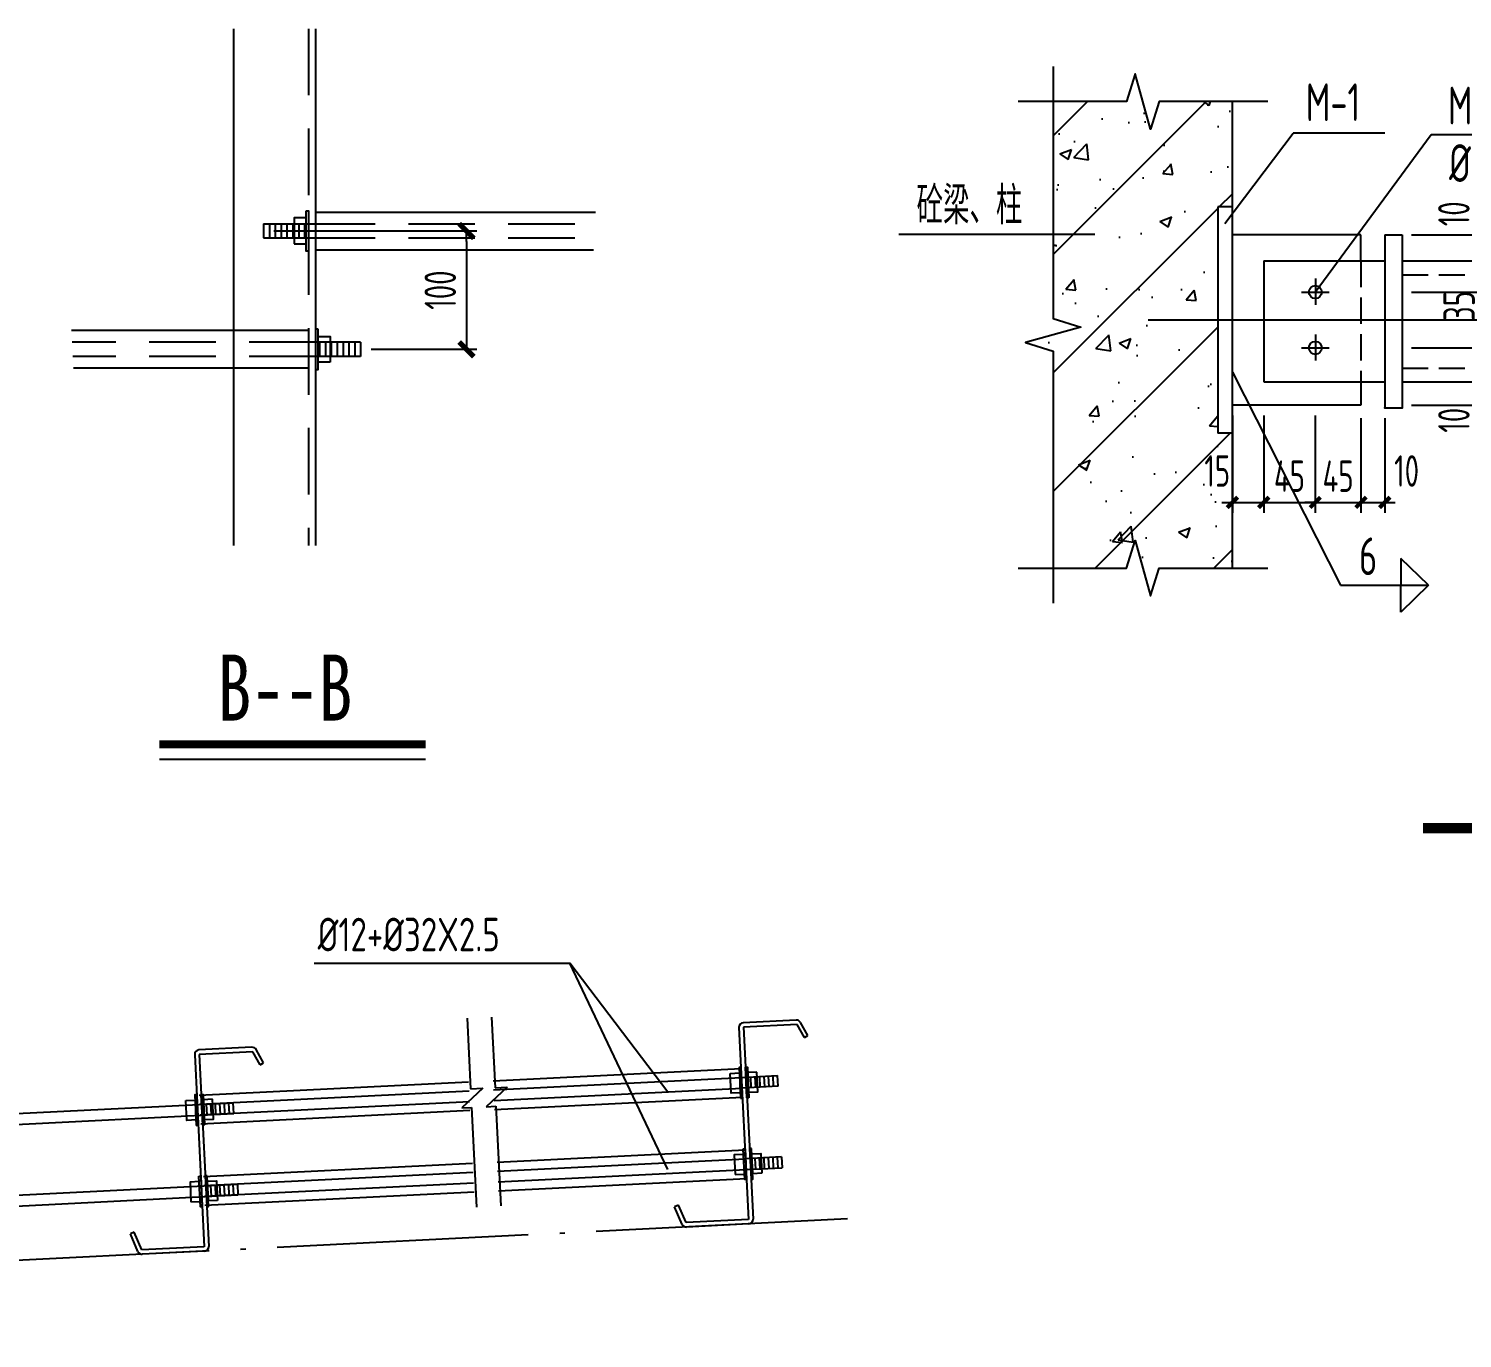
# Model space of a CAD drawing. Extents: x -2331248 to -1198620, y -977263 to -545844.
# Drawn here: x -1234612 to -1217511, y -740223 to -724601 of the extents above; entities that cross this region are included whole.
import ezdxf

# ---------------------------------------------------------------- set-up
doc = ezdxf.new("R2010")
doc.units = 0
doc.header["$LTSCALE"] = 1000
doc.header["$MEASUREMENT"] = 0
for name, pattern in [('ACAD_ISO04W100', [30.5, 24, -3, 0.5, -3]), ('CONTINOUS', [0]), ('DASH', [0.35, 0.25, -0.1]), ('DASHED2', [9.525, 6.35, -3.175])]:
    doc.linetypes.add(name, pattern=pattern)
doc.layers.get('0').update_dxf_attribs({"linetype": 'CONTINUOUS'})
doc.layers.get('DEFPOINTS').update_dxf_attribs({"linetype": 'CONTINUOUS'})
for name, color, linetype in [('AXIS', 253, 'CONTINOUS'), ('DIM', 3, 'CONTINUOUS'), ('DRAWING', 7, 'CONTINUOUS'), ('DRAWING0', 112, 'CONTINUOUS'), ('HATCH', 253, 'CONTINUOUS'), ('TEXT', 7, 'CONTINUOUS'), ('THIN', 7, 'CONTINUOUS'), ('中心线', 1, 'ACAD_ISO04W100'), ('粗实线', 7, 'CONTINUOUS'), ('细实线', 112, 'CONTINUOUS'), ('细虚线', 125, 'DASHED2')]:
    doc.layers.add(name, color=color, linetype=linetype)
doc.styles.add('DIM_FONT', font='tssdeng.shx', dxfattribs={"width": 0.8, "bigfont": 'tssdchn.shx'})
doc.styles.add('TSSD_DIMENSION', font='Tssdeng.shx', dxfattribs={"width": 0.7, "bigfont": 'hztxt.shx'})
doc.styles.add('TSSD_REIN', font='Tssdeng.shx', dxfattribs={"width": 0.7, "bigfont": 'hztxt.shx'})
doc.styles.add('黑体', font='SIMHEI.TTF', dxfattribs={"width": 1.4})
doc.dimstyles.new('TSSD_100_100', dxfattribs={"dimtxt": 300, "dimasz": 100, "dimexe": 150, "dimexo": 150, "dimgap": 100, "dimtad": 1, "dimdec": 0, "dimzin": 0, "dimdsep": 46, "dimtxsty": 'TSSD_DIMENSION', "dimblk": '_TSDBK', "dimblk1": '_TSDBK', "dimblk2": '_TSDBK', "dimsah": 1, "dimcen": 0, "dimclrt": 7, "dimadec": 0, "dimazin": 0, "dimtfac": 1, "dimtdec": 0, "dimtix": 1, "dimtmove": 2, "dimatfit": 3, "dimldrblk": '_TSDBK', "dimfxl": 1, "dimtolj": 1, "dimtzin": 0, "dimarcsym": 0})
doc.dimstyles.new('TSSD_150_150', dxfattribs={"dimtxt": 450, "dimasz": 150, "dimexe": 150, "dimexo": 200, "dimgap": 150, "dimtad": 1, "dimdec": 0, "dimzin": 0, "dimdsep": 46, "dimtxsty": 'TSSD_DIMENSION', "dimblk": 'ARCHTICK', "dimblk1": 'ARCHTICK', "dimblk2": 'ARCHTICK', "dimsah": 1, "dimcen": 0, "dimdle": 150, "dimclrt": 7, "dimadec": 0, "dimazin": 0, "dimtfac": 1, "dimtdec": 0, "dimtix": 1, "dimtmove": 2, "dimatfit": 3, "dimldrblk": 'ARCHTICK', "dimfxl": 1, "dimtolj": 1, "dimtzin": 0, "dimarcsym": 0})

# ---------------------------------------------------------------- blocks, each defined once
blk = doc.blocks.new('_ARCHTICK')
at = {"color": 0, "linetype": 'ByBlock', "const_width": 0.4}
blk.add_lwpolyline([(-0.5, -0.5), (0.5, 0.5)], dxfattribs=at)
blk = doc.blocks.new('*D350')
at = {"layer": 'DEFPOINTS', "color": 0}
for p in [(4791, 5711), (4791, 5464), (5595, 5464)]:
    blk.add_point(p, dxfattribs=at)
at = {"layer": 'DIM', "color": 0, "lineweight": -2}
for p, q in [((5595, 5811), (5595, 5364)), ((4891, 5711), (5695, 5711)), ((4891, 5464), (5695, 5464))]:
    blk.add_line(p, q, dxfattribs=at)
at = {"layer": 'DIM', "color": 0, "lineweight": -2, "xscale": 100, "yscale": 100, "zscale": 100}
for p, rotation in [((5595, 5711), 90), ((5595, 5464), 270)]:
    blk.add_blockref('_ARCHTICK', p, dxfattribs=dict(at, rotation=rotation))
at = {"layer": 'DIM', "color": 7, "insert": (5295, 5913), "char_height": 300, "attachment_point": 5, "rotation": 90, "style": 'TSSD_DIMENSION'}
blk.add_mtext('\\A1;10', dxfattribs=at)
blk = doc.blocks.new('*D351')
at = {"layer": 'DEFPOINTS', "color": 0}
for p in [(3972, 4088), (4408, 4062), (4408, 3159)]:
    blk.add_point(p, dxfattribs=at)
at = {"layer": 'DIM', "color": 0, "lineweight": -2}
for p, q in [((3972, 3988), (3972, 3059)), ((4408, 3962), (4408, 3059)), ((3972, 3159), (3872, 3159)), ((3972, 3159), (4408, 3159)), ((4408, 3159), (4508, 3159))]:
    blk.add_line(p, q, dxfattribs=at)
at = {"layer": 'DIM', "color": 0, "lineweight": -2, "xscale": 100, "yscale": 100, "zscale": 100}
blk.add_blockref('_ARCHTICK', (3972, 3159), dxfattribs=at)
at = {"layer": 'DIM', "color": 0, "lineweight": -2, "xscale": 100, "yscale": 100, "zscale": 100, "rotation": 180}
blk.add_blockref('_ARCHTICK', (4408, 3159), dxfattribs=at)
at = {"layer": 'DIM', "color": 7, "insert": (4190, 3409), "char_height": 300, "attachment_point": 5, "style": 'TSSD_DIMENSION'}
blk.add_mtext('\\A1;45', dxfattribs=at)
blk = doc.blocks.new('*D352')
at = {"layer": 'DEFPOINTS', "color": 0}
for p in [(4408, 4062), (4635, 4062), (4635, 3159)]:
    blk.add_point(p, dxfattribs=at)
at = {"layer": 'DIM', "color": 0, "lineweight": -2}
for p, q in [((4408, 3962), (4408, 3059)), ((4635, 3962), (4635, 3059)), ((4308, 3159), (4735, 3159))]:
    blk.add_line(p, q, dxfattribs=at)
at = {"layer": 'DIM', "color": 0, "lineweight": -2, "xscale": 100, "yscale": 100, "zscale": 100, "rotation": 180}
blk.add_blockref('_ARCHTICK', (4408, 3159), dxfattribs=at)
at = {"layer": 'DIM', "color": 0, "lineweight": -2, "xscale": 100, "yscale": 100, "zscale": 100}
blk.add_blockref('_ARCHTICK', (4635, 3159), dxfattribs=at)
at = {"layer": 'DIM', "color": 7, "insert": (4844, 3459), "char_height": 300, "attachment_point": 5, "style": 'TSSD_DIMENSION'}
blk.add_mtext('\\A1;10', dxfattribs=at)
blk = doc.blocks.new('*D353')
at = {"layer": 'DEFPOINTS', "color": 0}
for p in [(3481, 4088), (3972, 4088), (3972, 3159)]:
    blk.add_point(p, dxfattribs=at)
at = {"layer": 'DIM', "color": 0, "lineweight": -2}
for p, q in [((3481, 3988), (3481, 3059)), ((3972, 3988), (3972, 3059)), ((3381, 3159), (4072, 3159))]:
    blk.add_line(p, q, dxfattribs=at)
at = {"layer": 'DIM', "color": 0, "lineweight": -2, "xscale": 100, "yscale": 100, "zscale": 100, "rotation": 180}
blk.add_blockref('_ARCHTICK', (3481, 3159), dxfattribs=at)
at = {"layer": 'DIM', "color": 0, "lineweight": -2, "xscale": 100, "yscale": 100, "zscale": 100}
blk.add_blockref('_ARCHTICK', (3972, 3159), dxfattribs=at)
at = {"layer": 'DIM', "color": 7, "insert": (3726, 3409), "char_height": 300, "attachment_point": 5, "style": 'TSSD_DIMENSION'}
blk.add_mtext('\\A1;45', dxfattribs=at)
blk = doc.blocks.new('*D354')
at = {"layer": 'DEFPOINTS', "color": 0}
for p in [(3182, 4088), (3481, 4088), (3481, 3159)]:
    blk.add_point(p, dxfattribs=at)
at = {"layer": 'DIM', "color": 0, "lineweight": -2}
for p, q in [((3182, 3988), (3182, 3059)), ((3481, 3988), (3481, 3059)), ((3082, 3159), (3581, 3159))]:
    blk.add_line(p, q, dxfattribs=at)
at = {"layer": 'DIM', "color": 0, "lineweight": -2, "xscale": 100, "yscale": 100, "zscale": 100, "rotation": 180}
blk.add_blockref('_ARCHTICK', (3182, 3159), dxfattribs=at)
at = {"layer": 'DIM', "color": 0, "lineweight": -2, "xscale": 100, "yscale": 100, "zscale": 100}
blk.add_blockref('_ARCHTICK', (3481, 3159), dxfattribs=at)
at = {"layer": 'DIM', "color": 7, "insert": (3037, 3459), "char_height": 300, "attachment_point": 5, "style": 'TSSD_DIMENSION'}
blk.add_mtext('\\A1;15', dxfattribs=at)
blk = doc.blocks.new('*D355')
at = {"layer": 'DEFPOINTS', "color": 0}
for p in [(4791, 5166), (4791, 4900), (5595, 4900)]:
    blk.add_point(p, dxfattribs=at)
at = {"layer": 'DIM', "color": 0, "lineweight": -2}
for p, q in [((5595, 5166), (5595, 5266)), ((4891, 5166), (5695, 5166)), ((5595, 5166), (5595, 4900)), ((4891, 4900), (5695, 4900)), ((5595, 4900), (5595, 4800))]:
    blk.add_line(p, q, dxfattribs=at)
at = {"layer": 'DIM', "color": 0, "lineweight": -2, "xscale": 100, "yscale": 100, "zscale": 100}
for p, rotation in [((5595, 5166), 270), ((5595, 4900), 90)]:
    blk.add_blockref('_ARCHTICK', p, dxfattribs=dict(at, rotation=rotation))
at = {"layer": 'DIM', "color": 7, "insert": (5345, 5033), "char_height": 300, "attachment_point": 5, "rotation": 90, "style": 'TSSD_DIMENSION'}
blk.add_mtext('\\A1;35', dxfattribs=at)
blk = doc.blocks.new('*D356')
at = {"layer": 'DEFPOINTS', "color": 0}
for p in [(4791, 4900), (4791, 4633), (5595, 4633)]:
    blk.add_point(p, dxfattribs=at)
at = {"layer": 'DIM', "color": 0, "lineweight": -2}
for p, q in [((5595, 5000), (5595, 4533)), ((4891, 4900), (5695, 4900)), ((4891, 4633), (5695, 4633))]:
    blk.add_line(p, q, dxfattribs=at)
at = {"layer": 'DIM', "color": 0, "lineweight": -2, "xscale": 100, "yscale": 100, "zscale": 100}
for p, rotation in [((5595, 4900), 90), ((5595, 4633), 270)]:
    blk.add_blockref('_ARCHTICK', p, dxfattribs=dict(at, rotation=rotation))
at = {"layer": 'DIM', "color": 7, "insert": (5895, 4767), "char_height": 300, "attachment_point": 5, "rotation": 90, "style": 'TSSD_DIMENSION'}
blk.add_mtext('\\A1;35', dxfattribs=at)
blk = doc.blocks.new('*D357')
at = {"layer": 'DEFPOINTS', "color": 0}
for p in [(4791, 4309), (4791, 4088), (5595, 4088)]:
    blk.add_point(p, dxfattribs=at)
at = {"layer": 'DIM', "color": 0, "lineweight": -2}
for p, q in [((5595, 4409), (5595, 3988)), ((4891, 4309), (5695, 4309)), ((4891, 4088), (5695, 4088))]:
    blk.add_line(p, q, dxfattribs=at)
at = {"layer": 'DIM', "color": 0, "lineweight": -2, "xscale": 100, "yscale": 100, "zscale": 100}
for p, rotation in [((5595, 4309), 90), ((5595, 4088), 270)]:
    blk.add_blockref('_ARCHTICK', p, dxfattribs=dict(at, rotation=rotation))
at = {"layer": 'DIM', "color": 7, "insert": (5295, 3943), "char_height": 300, "attachment_point": 5, "rotation": 90, "style": 'TSSD_DIMENSION'}
blk.add_mtext('\\A1;10', dxfattribs=at)
blk = doc.blocks.new('_TSDBK')
blk.add_line((-1, 0), (0, 0))
at = {"const_width": 0.5}
blk.add_lwpolyline([(-0.7, -0.7), (0.7, 0.7)], dxfattribs=at)
blk = doc.blocks.new('*D307')
at = {"layer": 'DEFPOINTS', "color": 0}
for p in [(628645, -1152961), (629573, -1154091), (630583, -1154091)]:
    blk.add_point(p, dxfattribs=at)
at = {"layer": 'DIM', "color": 0, "lineweight": -2}
for p, q in [((628745, -1152961), (630683, -1152961)), ((630583, -1153061), (630583, -1153991)), ((629673, -1154091), (630683, -1154091))]:
    blk.add_line(p, q, dxfattribs=at)
at = {"layer": 'DIM', "color": 0, "lineweight": -2, "xscale": 100, "yscale": 100, "zscale": 100}
for p, rotation in [((630583, -1152961), 90), ((630583, -1154091), 270)]:
    blk.add_blockref('_TSDBK', p, dxfattribs=dict(at, rotation=rotation))
at = {"layer": 'DIM', "color": 7, "insert": (630333, -1153526), "char_height": 300, "attachment_point": 5, "rotation": 90, "style": 'TSSD_DIMENSION'}
blk.add_mtext('\\A1;100', dxfattribs=at)
blk = doc.blocks.new('A$C2B315AEE')
at = {"layer": 'HATCH'}
h = blk.add_hatch(dxfattribs=at)
h.set_pattern_fill('ARMORED', color=256, scale=160, style=0)
h.set_pattern_definition([(50, (-284344.25, 16698.2), (1147.6163, -100.4034), [120, -1320]), (355, (-284344.3, 16698.2), (-222.002, 1203.5074), [96, -1056]), (100.4514, (-284248.6, 16689.8), (925.615, 1103.1033), [101.9843, -1121.8274]), (46.1842, (-284344.3, 17018.2), (1707.586, -264.8304), [180, -1980]), (96.6356, (-284202, 16996.1), (1495.46, 1558.589), [152.976, -1682.741]), (351.1842, (-284344.3, 17018.2), (1495.459, 1558.59), [144, -1584]), (21, (-284184.25, 16938.2), (955.0513, -644.1902), [120, -1320]), (326, (-284184.3, 16938.2), (389.3045, 1160.24), [96, -1056]), (71.4514, (-284104.7, 16884.5), (1344.356, 516.049), [101.9843, -1121.8274]), (37.5, (-284344.25, 16698.2), (19.45577, 532.63017), [0, -1043.2, 0, -1072, 0, -1060]), (7.5, (-284344.25, 16698.2), (420.9113, 631.0587), [0, -611.2, 0, -1019.2, 0, -404]), (327.5, (-284701.05, 16698.2), (854.1159, -36.0878), [0, -400, 0, -1248, 0, -1656]), (317.5, (-284861.05, 16698.2), (933.0979, 160.168), [0, -520, 0, -828.8, 0, -1176]), (45, (-284344.25, 16698.2), (-565.6854, 565.6854), [])])
h.paths.add_polyline_path([(3182.3, 3821.2), (3041.4, 3821.2), (3041.4, 5978.3), (3182.3, 5978.3), (3182.3, 6983.9), (2483.3, 6983.9), (2399.3, 6719.9), (2255.3, 7247.9), (2171.3, 6983.9), (1472.3, 6983.9), (1472.3, 4914), (1736.3, 4830), (1208.3, 4686), (1472.3, 4602), (1472.3, 2532.1), (2171.3, 2532.1), (2255.3, 2796.1), (2399.3, 2268.1), (2483.3, 2532.1), (3182.3, 2532.1)])
h.paths.add_polyline_path([(2801.6, 3728.8), (3272.3, 3728.8), (3272.3, 3188.8), (2801.6, 3188.8)], flags=9)
for p, q in [((3182.3, 2532.1, -13196.4), (3182.3, 6983.9, -13196.4)), ((3041.4, 5978.3, -13196.4), (3041.4, 3821.2, -13196.4)), ((3182.3, 5978.3, -13196.4), (3041.4, 5978.3, -13196.4)), ((4407.9, 5711.3, -13196.4), (3182.3, 5711.3, -13196.4)), ((4407.9, 5463.8, -13196.4), (4407.9, 5711.3, -13196.4)), ((4635.3, 5711.3, -13196.4), (4635.3, 4061.7, -13196.4)), ((4635.3, 5711.3, -13196.4), (4635.3, 4061.7, -13196.4)), ((4635.3, 5711.3, -13196.4), (4800.3, 5711.3, -13196.4)), ((4635.3, 5711.3, -13196.4), (4800.3, 5711.3, -13196.4)), ((4800.3, 5711.3, -13196.4), (4800.3, 4061.7, -13196.4)), ((4800.3, 5711.3, -13196.4), (4800.3, 4061.7, -13196.4)), ((3480.6, 5463.8, -13196.4), (4635.3, 5463.8, -13196.4)), ((3480.6, 5463.8, -13196.4), (4635.3, 5463.8, -13196.4)), ((3480.6, 5463.8, -13196.4), (3480.6, 4309.2, -13196.4)), ((4800.3, 5463.8, -13196.4), (7717.6, 5463.8, -13196.4)), ((4800.3, 5463.8, -13196.4), (7717.6, 5463.8, -13196.4)), ((3480.6, 4309.2, -13196.4), (4635.3, 4309.2, -13196.4)), ((3480.6, 4309.2, -13196.4), (4635.3, 4309.2, -13196.4)), ((4407.9, 4309.2, -13196.4), (4407.9, 4088.2, -13196.4)), ((4800.3, 4309.2, -13196.4), (7717.6, 4309.2, -13196.4)), ((4800.3, 4309.2, -13196.4), (7717.6, 4309.2, -13196.4)), ((4407.9, 4088.2, -13196.4), (3182.3, 4088.2, -13196.4)), ((4635.3, 4061.7, -13196.4), (4800.3, 4061.7, -13196.4)), ((4635.3, 4061.7, -13196.4), (4800.3, 4061.7, -13196.4)), ((3182.3, 3821.2, -13196.4), (3041.4, 3821.2, -13196.4))]:
    blk.add_line(p, q)
at = {"linetype": 'DASH'}
for p, q in [((4407.9, 5463.8, -13196.4), (4407.9, 4309.2, -13196.4)), ((4800.3, 5331.9, -13196.4), (7717.6, 5331.9, -13196.4)), ((4800.3, 4441.1, -13196.4), (7717.6, 4441.1, -13196.4))]:
    blk.add_line(p, q, dxfattribs=at)
for centre in [(3973, 5166.2, -13196.4), (3973, 4633.3, -13196.4)]:
    blk.add_circle(centre, 62)
for p in [(4635.3, 4061.7, -13196.4), (4635.3, 4061.7, -13196.4), (4800.3, 4061.7, -13196.4), (4800.3, 4061.7, -13196.4)]:
    blk.add_point(p)
at = {"layer": 'AXIS'}
for p, q in [((3973, 5294.5, -13196.4), (3973, 5045.7, -13196.4)), ((3840.9, 5166.2, -13196.4), (4103.5, 5166.2, -13196.4)), ((2376.4, 4899.8, -13196.4), (8572.6, 4899.8, -13196.4)), ((3973, 4761.6, -13196.4), (3973, 4512.8, -13196.4)), ((3840.9, 4633.3, -13196.4), (4103.5, 4633.3, -13196.4))]:
    blk.add_line(p, q, dxfattribs=at)
at = {"layer": 'AXIS', "const_width": 100}
blk.add_lwpolyline([(7683.9, 50), (5000.9, 50)], dxfattribs=at)
at = {"layer": 'TEXT'}
for p in [(3107.8, 5820.1), (4635.4, 6681.8)]:
    blk.add_line(p, (3760.8, 6681.8), dxfattribs=at)
at = {"layer": 'TEXT', "ltscale": 99}
for p, q in [((3972.2, 5166.2, -13196.4), (5079.5, 6669.2, -13196.4)), ((5079.5, 6669.2, -13196.4), (5917.8, 6669.2, -13196.4)), ((0, 5718.9, -13196.4), (1870.4, 5718.9, -13196.4)), ((3182.3, 4403.3, -13196.4), (4214, 2367.9, -13196.4)), ((4789.6, 2623), (4789.6, 2367.9, -13196.4)), ((5052.3, 2367.9, -13196.4), (4789.6, 2623)), ((4214, 2367.9, -13196.4), (5052.3, 2367.9, -13196.4)), ((4789.6, 2112.7), (4789.6, 2367.9, -13196.4)), ((5052.3, 2367.9, -13196.4), (4789.6, 2112.7))]:
    blk.add_line(p, q, dxfattribs=at)
at = {"layer": 'THIN'}
for points in [[(1472.3, 7319.9), (1472.3, 4914), (1736.3, 4830), (1208.3, 4686), (1472.3, 4602), (1472.3, 2196.1)], [(3518.3, 6983.9), (2483.3, 6983.9), (2399.3, 6719.9), (2255.3, 7247.9), (2171.3, 6983.9), (1136.3, 6983.9)], [(1136.3, 2532.1), (2171.3, 2532.1), (2255.3, 2796.1), (2399.3, 2268.1), (2483.3, 2532.1), (3518.3, 2532.1)]]:
    blk.add_lwpolyline(points, dxfattribs=at)
at = {"layer": 'TEXT', "style": 'TSSD_REIN', "width": 0.7}
for s, p in [('M-1', (3881.9, 6797.9)), ('%%c22', (5249.3, 6216.8, -13196.4))]:
    blk.add_text(s, height=360, dxfattribs=at).set_placement(p)
at = {"layer": 'TEXT', "ltscale": 99, "style": 'TSSD_REIN', "width": 0.7}
for s, p in [('M20', (5237.8, 6766.5, -13196.4)), ('砼梁、柱', (168.3, 5813.1, -13196.4)), ('6', (4389.6, 2465.2, -13196.4))]:
    blk.add_text(s, height=360, dxfattribs=at).set_placement(p)
at = {"layer": 'DIM'}
for base, p1, p2, text, picture, middle in [((5594.6, 5463.8), (4790.8, 5711.3), (4790.8, 5463.8), '10', '*D350', (5294.6, 5912.5)), ((5594.6, 4633.3), (4790.8, 4899.8), (4790.8, 4633.3), '35', '*D356', (5894.6, 4766.5)), ((5594.6, 4088.2), (4790.8, 4309.2), (4790.8, 4088.2), '10', '*D357', (5294.6, 3942.8))]:
    dim = blk.add_linear_dim(base=base, p1=p1, p2=p2, angle=90, text=text, dimstyle='TSSD_150_150', override={"dimtxt": 300, "dimasz": 100, "dimexe": 100, "dimexo": 100, "dimgap": 100, "dimblk1": 'ARCHTICK', "dimblk2": 'ARCHTICK', "dimsah": 1, "dimdle": 100}, dxfattribs=at)
    dim.commit()
    dim.dimension.update_dxf_attribs({"geometry": picture, "text_midpoint": middle, "dimtype": 160})
dim = blk.add_linear_dim(base=(5594.6, 4899.8), p1=(4790.8, 5166.2), p2=(4790.8, 4899.8), angle=90, text='35', dimstyle='TSSD_150_150', override={"dimtxt": 300, "dimasz": 100, "dimexe": 100, "dimexo": 100, "dimgap": 100, "dimblk1": 'ARCHTICK', "dimblk2": 'ARCHTICK', "dimsah": 1, "dimdle": 100}, dxfattribs=at)
dim.commit()
dim.dimension.update_dxf_attribs({"geometry": '*D355', "text_midpoint": (5344.6, 5033)})
for base, p1, p2, text, picture, middle in [((3480.6, 3158.8), (3182.3, 4088.2), (3480.6, 4088.2), '15', '*D354', (3036.9, 3458.8)), ((4635.3, 3158.8), (4407.9, 4061.7), (4635.3, 4061.7), '10', '*D352', (4844.4, 3458.8))]:
    dim = blk.add_linear_dim(base=base, p1=p1, p2=p2, text=text, dimstyle='TSSD_150_150', override={"dimtxt": 300, "dimasz": 100, "dimexe": 100, "dimexo": 100, "dimgap": 100, "dimblk1": 'ARCHTICK', "dimblk2": 'ARCHTICK', "dimsah": 1, "dimdle": 100}, dxfattribs=at)
    dim.commit()
    dim.dimension.update_dxf_attribs({"geometry": picture, "text_midpoint": middle, "dimtype": 160})
for base, p1, p2, picture, middle in [((3972.2, 3158.8), (3480.6, 4088.2), (3972.2, 4088.2), '*D353', (3726.4, 3408.8)), ((4407.9, 3158.8), (3972.2, 4088.2), (4407.9, 4061.7), '*D351', (4190.1, 3408.8))]:
    dim = blk.add_linear_dim(base=base, p1=p1, p2=p2, text='45', dimstyle='TSSD_150_150', override={"dimtxt": 300, "dimasz": 100, "dimexe": 100, "dimexo": 100, "dimgap": 100, "dimblk1": 'ARCHTICK', "dimblk2": 'ARCHTICK', "dimsah": 1, "dimdle": 100}, dxfattribs=at)
    dim.commit()
    dim.dimension.update_dxf_attribs({"geometry": picture, "text_midpoint": middle})
blk = doc.blocks.new('A$C05D269D5')
at = {"layer": 'DRAWING', "const_width": 77.7}
blk.add_lwpolyline([(16306.4, 7859.1), (18846.7, 7859.1)], dxfattribs=at)
at = {"layer": 'DRAWING0'}
blk.add_line((16306.4, 7719.1), (18846.7, 7719.1), dxfattribs=at)
at = {"layer": '中心线', "ltscale": 0.1}
blk.add_line((22873, 3330.1), (97.3, 2191.3), dxfattribs=at)
at = {"layer": '细实线'}
for p, q in [((17013.1, 14688.6), (17013.1, 9755.7)), ((17797.1, 14688.6), (17797.1, 9755.7)), ((17797.1, 12937.9), (20466.9, 12937.9)), ((17299.9, 12825.9), (17729.9, 12825.9)), ((17299.9, 12825.9), (17299.9, 12691.5)), ((17355.9, 12825.9), (17355.9, 12691.5)), ((17411.9, 12825.9), (17411.9, 12691.5)), ((17467.9, 12825.9), (17467.9, 12691.5)), ((17523.9, 12825.9), (17523.9, 12691.5)), ((17579.9, 12825.9), (17579.9, 12691.5)), ((17635.9, 12825.9), (17635.9, 12691.5)), ((17691.9, 12825.9), (17691.9, 12691.5)), ((17299.9, 12691.5), (17736.6, 12691.5)), ((17797.1, 12579.5), (20448.9, 12579.5)), ((17729.9, 11808.3), (15468.2, 11808.3)), ((18227.2, 11696.3), (17797.1, 11696.3)), ((17835.2, 11696.3), (17835.2, 11561.9)), ((17891.2, 11696.3), (17891.2, 11561.9)), ((17947.2, 11696.3), (17947.2, 11561.9)), ((18003.2, 11696.3), (18003.2, 11561.9)), ((18059.2, 11696.3), (18059.2, 11561.9)), ((18115.2, 11696.3), (18115.2, 11561.9)), ((18171.2, 11696.3), (18171.2, 11561.9)), ((18227.2, 11696.3), (18227.2, 11561.9)), ((18227.2, 11561.9), (17790.4, 11561.9)), ((17729.9, 11449.9), (15486.1, 11449.9)), ((17782.6, 5770.7), (20223.5, 5770.7)), ((21159.9, 4539), (20223.5, 5770.7)), ((21159.9, 3803.1), (20223.5, 5770.7)), ((19242.1, 5245.6), (19275.8, 4571.3)), ((19475.8, 5257.3), (19509.5, 4583)), ((22384.1, 5227.9), (21877.9, 5202.6)), ((22494.8, 5079.7), (22423.4, 5206.2)), ((21837.4, 5157.8), (21929, 3325.6)), ((22391.3, 5185.5), (21880, 5160)), ((21880, 5160), (21971.6, 3327.8)), ((22461.6, 5060.9), (22391.3, 5185.5)), ((22461.6, 5060.9), (22494.8, 5079.7)), ((17190.3, 4968.2), (16684, 4942.9)), ((17197.5, 4925.8), (16686.1, 4900.3)), ((17267.8, 4801.2), (17197.5, 4925.8)), ((17301, 4820), (17229.6, 4946.6)), ((16643.5, 4898.1), (16735.1, 3066)), ((16686.1, 4900.3), (16777.8, 3068.1)), ((17267.8, 4801.2), (17301, 4820)), ((19490.7, 4648.2), (21856.9, 4766.5)), ((21861.2, 4681.3), (22205.6, 4698.5)), ((21912.5, 4581.4), (21907.3, 4683.6)), ((21955.1, 4583.5), (21950, 4685.7)), ((21997.7, 4585.6), (21992.6, 4687.9)), ((22040.3, 4587.7), (22035.2, 4690)), ((22082.9, 4589.9), (22077.8, 4692.1)), ((22125.5, 4592), (22120.4, 4694.3)), ((22168.1, 4594.1), (22163, 4696.4)), ((22210.7, 4596.3), (22205.6, 4698.5)), ((19257, 4636.5), (16687.6, 4508.1)), ((19392.6, 4577.2), (19191.6, 4389.7)), ((19275.8, 4571.3), (19392.6, 4577.2)), ((19626.2, 4588.9), (19425.2, 4401.4)), ((19509.5, 4583), (19626.2, 4588.9)), ((22210.7, 4596.3), (21866.3, 4579)), ((14302.1, 4303.4), (17011.8, 4438.8)), ((16718.6, 4321.7), (16713.5, 4423.9)), ((16761.2, 4323.8), (16756.1, 4426.1)), ((16803.8, 4325.9), (16798.7, 4428.2)), ((16846.4, 4328.1), (16841.3, 4430.3)), ((16889, 4330.2), (16883.9, 4432.4)), ((16931.7, 4332.3), (16926.5, 4434.6)), ((16974.3, 4334.4), (16969.2, 4436.7)), ((17016.9, 4336.6), (17011.8, 4438.8)), ((19191.6, 4389.7), (19284.6, 4394.3)), ((19284.6, 4394.3), (19332.1, 3444.5)), ((19425.2, 4401.4), (19518.3, 4406)), ((19504.3, 4375.5), (21870.6, 4493.8)), ((19518.3, 4406), (19565.8, 3456.2)), ((14307.2, 4201.1), (17016.9, 4336.6)), ((19270.7, 4363.8), (16701.3, 4235.4)), ((19529.5, 3871.3), (21895.8, 3989.7)), ((19295.9, 3859.7), (16726.5, 3731.2)), ((22244.5, 3921.7), (21900, 3904.4)), ((21946.2, 3906.7), (21951.3, 3804.5)), ((21988.8, 3908.9), (21993.9, 3806.6)), ((22031.4, 3911), (22036.5, 3808.7)), ((22074, 3913.1), (22079.1, 3810.9)), ((22116.6, 3915.3), (22121.7, 3813)), ((22159.2, 3917.4), (22164.3, 3815.1)), ((22201.8, 3919.5), (22207, 3817.3)), ((22244.5, 3921.7), (22249.6, 3819.4)), ((19543.2, 3598.6), (21909.4, 3717)), ((21905.2, 3802.2), (22249.6, 3819.4)), ((14340.9, 3526.5), (17050.6, 3662)), ((14346, 3424.2), (17055.7, 3559.7)), ((19309.5, 3587), (16740.1, 3458.5)), ((16752.3, 3647), (16757.5, 3544.8)), ((16794.9, 3649.2), (16800.1, 3546.9)), ((16837.6, 3651.3), (16842.7, 3549)), ((16880.2, 3653.4), (16885.3, 3551.2)), ((16922.8, 3655.6), (16927.9, 3553.3)), ((16965.4, 3657.7), (16970.5, 3555.4)), ((17008, 3659.8), (17013.1, 3557.6)), ((17050.6, 3662), (17055.7, 3559.7)), ((21260, 3463.1), (21223.4, 3447.2)), ((21296.2, 3279), (21223.4, 3447.2)), ((21332.5, 3295.8), (21260, 3463.1)), ((21929, 3325.6), (21332.5, 3295.8)), ((16066.2, 3203.4), (16029.5, 3187.5)), ((16102.4, 3019.3), (16029.5, 3187.5)), ((16138.6, 3036.1), (16066.2, 3203.4)), ((21931.1, 3283), (21337.5, 3253.4)), ((16735.1, 3066), (16138.6, 3036.1)), ((16737.3, 3023.3), (16143.6, 2993.7))]:
    blk.add_line(p, q, dxfattribs=at)
for points in [[(17591.7, 12634.9), (17706, 12634.9), (17706, 12882.5), (17591.7, 12882.5)], [(17706, 12950.6), (17729.9, 12950.6), (17729.9, 12566.8), (17706, 12566.8)], [(17821, 11820.9), (17797.1, 11820.9), (17797.1, 11437.2), (17821, 11437.2)], [(17935.3, 11505.3), (17821, 11505.3), (17821, 11752.8), (17935.3, 11752.8)], [(21753.9, 4719.1), (21840.9, 4723.4), (21850.3, 4535.1), (21763.3, 4530.7)], [(21852.9, 4483.3), (21871.1, 4484.2), (21856.5, 4776.2), (21838.3, 4775.3)], [(21931.8, 4487.2), (21913.7, 4486.3), (21899.1, 4778.3), (21917.2, 4779.2)], [(22006.8, 4731.7), (21919.8, 4727.4), (21929.2, 4539), (22016.2, 4543.4)], [(16659.1, 4223.6), (16677.2, 4224.5), (16662.6, 4516.5), (16644.5, 4515.6)], [(16738, 4227.5), (16719.8, 4226.6), (16705.2, 4518.6), (16723.4, 4519.5)], [(16560, 4459.4), (16647, 4463.8), (16656.5, 4275.4), (16569.5, 4271.1)], [(16813, 4472.1), (16726, 4467.7), (16735.4, 4279.3), (16822.4, 4283.7)], [(21877.1, 3998.4), (21895.3, 3999.3), (21909.9, 3707.3), (21891.7, 3706.4)], [(21956.1, 4002.3), (21937.9, 4001.4), (21952.5, 3709.4), (21970.7, 3710.3)], [(21802.1, 3753.9), (21889.2, 3758.2), (21879.7, 3946.6), (21792.7, 3942.2)], [(22055.1, 3766.5), (21968.1, 3762.2), (21958.7, 3950.5), (22045.7, 3954.9)], [(16683.3, 3738.7), (16701.5, 3739.6), (16716.1, 3447.6), (16697.9, 3446.7)], [(16762.2, 3742.6), (16744.1, 3741.7), (16758.7, 3449.7), (16776.8, 3450.7)], [(16861.2, 3506.8), (16774.2, 3502.5), (16764.8, 3690.8), (16851.8, 3695.2)], [(16608.3, 3494.2), (16695.3, 3498.5), (16685.9, 3686.9), (16598.9, 3682.5)]]:
    blk.add_lwpolyline(points, close=True, dxfattribs=at)
for centre, start, end in [((21880, 5160), 92.86241, 182.86241), ((22386.3, 5185.3), 29.42746, 92.86241), ((16686.1, 4900.3), 92.86241, 182.86241), ((17192.4, 4925.6), 29.42746, 92.86241), ((21929, 3325.6), 272.86241, 2.86241), ((21335.4, 3296), 203.41845, 272.86241), ((16141.5, 3036.3), 203.41845, 272.86241), ((16735.1, 3066), 272.86241, 2.86241)]:
    blk.add_arc(centre, 42.7, start, end, dxfattribs=at)
at = {"layer": '细虚线', "ltscale": 0.1}
for p, q in [((17729.9, 14688.6), (17729.9, 9755.7)), ((17729.9, 12825.9), (20461.3, 12825.9)), ((17729.9, 12691.5), (20454.5, 12691.5)), ((17797.1, 11696.3), (15473.8, 11696.3)), ((17797.1, 11561.9), (15480.5, 11561.9))]:
    blk.add_line(p, q, dxfattribs=at)
at = {"layer": '细虚线'}
for p, q in [((19495, 4563), (21861.2, 4681.3)), ((19261.3, 4551.3), (16691.9, 4422.8)), ((19500.1, 4460.7), (21866.3, 4579)), ((19266.4, 4449.1), (16697, 4320.6)), ((19533.8, 3786.1), (21900, 3904.4)), ((19300.1, 3774.4), (16730.7, 3646)), ((19538.9, 3683.9), (21905.2, 3802.2)), ((19305.2, 3672.2), (16735.9, 3543.7))]:
    blk.add_line(p, q, dxfattribs=at)
at = {"layer": '粗实线', "style": '黑体', "width": 0.75}
blk.add_text('B--B', height=630, dxfattribs=at).set_placement((16862.1, 8085.9))
at = {"layer": '细实线', "style": 'DIM_FONT', "width": 0.75}
blk.add_text('%%C12+%%C32X2.5', height=319.968, dxfattribs=at).set_placement((17817.3, 5884.5))
at = {"layer": 'DIM'}
dim = blk.add_linear_dim(base=(19237.9, 11629.1), p1=(17299.9, 12758.7), p2=(18227.2, 11629.1), angle=90, text='100', dimstyle='TSSD_100_100', dxfattribs=at)
dim.commit()
dim.dimension.update_dxf_attribs({"geometry": '*D307', "text_midpoint": (18987.9, 12193.9), "insert": (-611345.6, 1165720)})

msp = doc.modelspace()

# ---------------------------------------------------------------- block references
at = {"xscale": 1.25, "yscale": 1.25, "zscale": 1.25}
for name, p in [('A$C05D269D5', (-1253435.8, -742961.9)), ('A$C2B315AEE', (-1224230.5, -734200.5))]:
    msp.add_blockref(name, p, dxfattribs=at)

doc.saveas('drawing.dxf')
